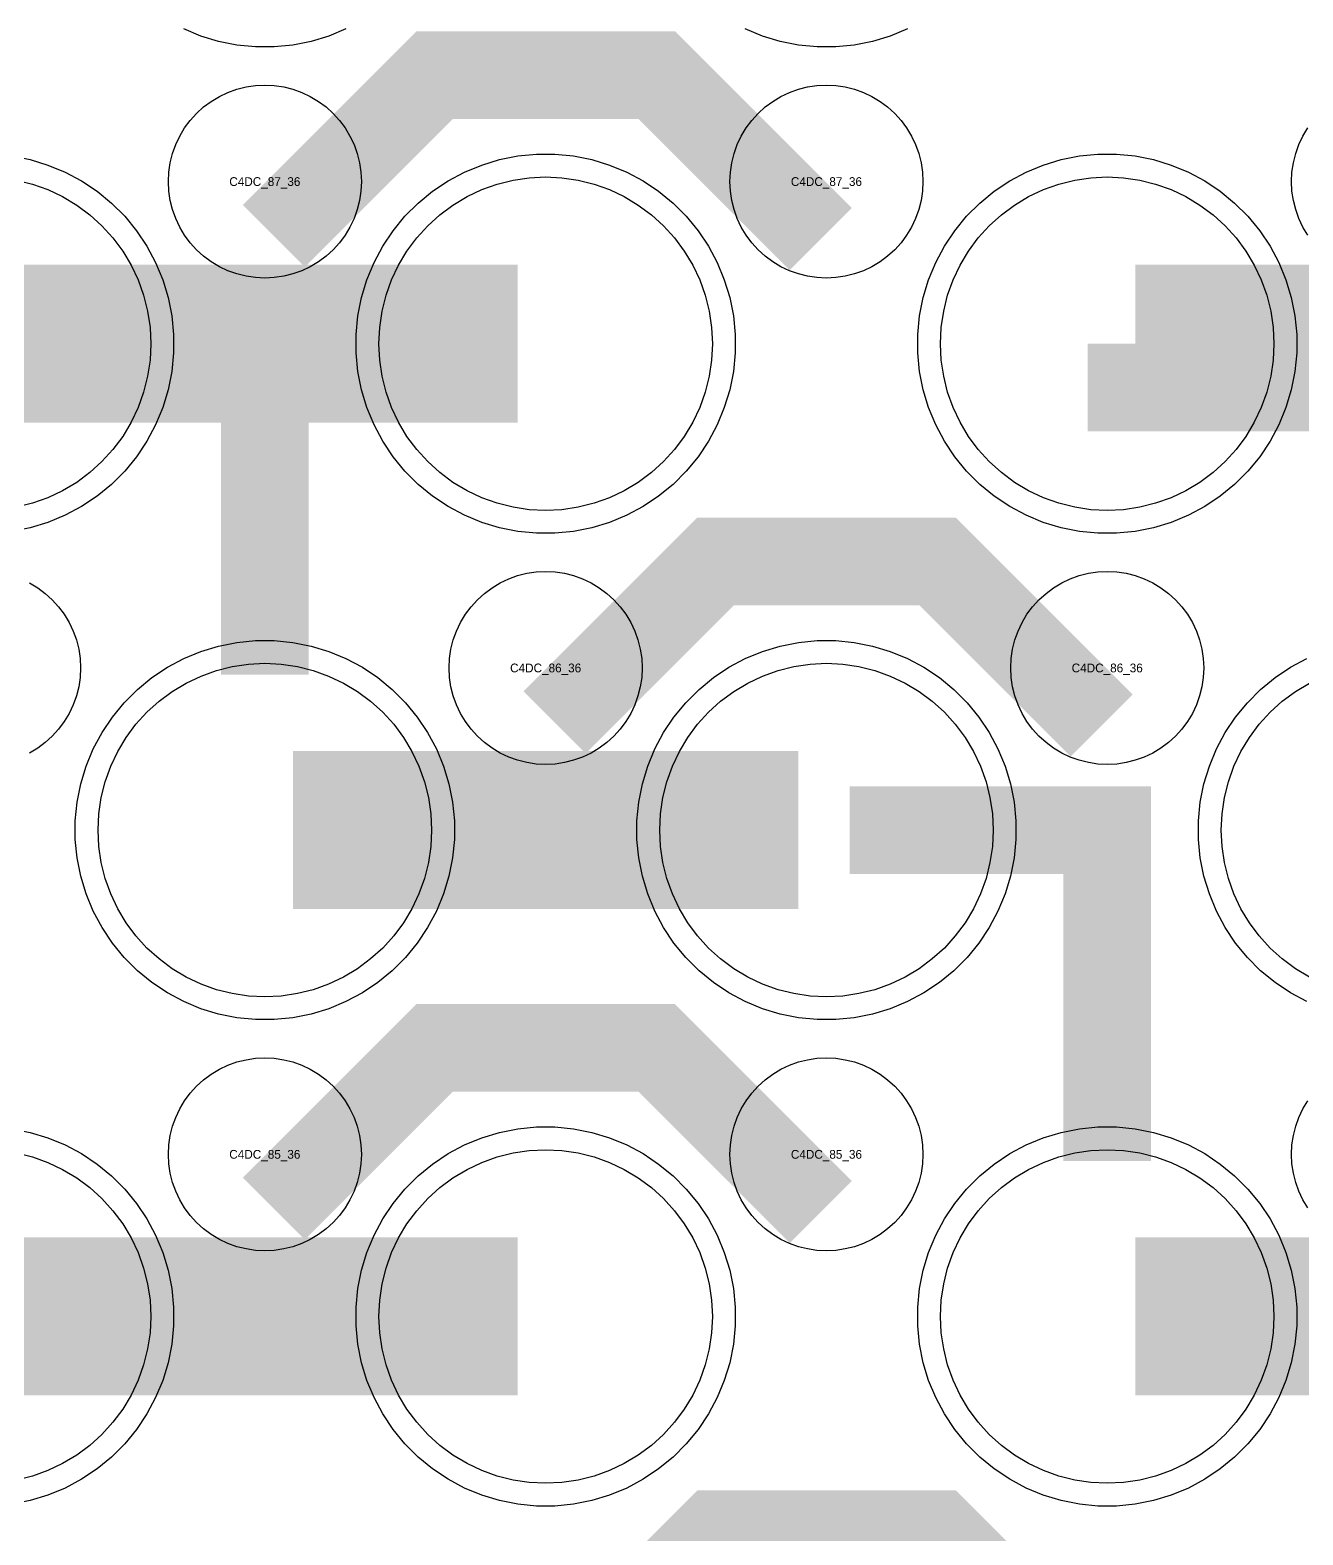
# Model space of a CAD drawing. Extents: x -11880 to 11880, y -14992 to 14992.
# Drawn here: x -546.9 to -184.2, y -3123.9 to -2695.1 of the extents above; entities that cross this region are included whole.
import ezdxf
from ezdxf.enums import TextEntityAlignment as Align

# ---------------------------------------------------------------- set-up
doc = ezdxf.new("R2010")
doc.units = 0
doc.header["$MEASUREMENT"] = 0
for name, color, linetype in [('GDS_775_DT_237', 138, 'CONTINUOUS'), ('RDL1_FS', 34, 'CONTINUOUS'), ('RDL_BS', 160, 'CONTINUOUS')]:
    doc.layers.add(name, color=color, linetype=linetype)

msp = doc.modelspace()

# ---------------------------------------------------------------- linework, layer by layer
at = {"layer": 'RDL1_FS', "color": 11, "true_color": 0xf27172}
msp.add_lwpolyline([(-550.732, -2737.894), (-546.209, -2739.026), (-541.819, -2740.598), (-537.605, -2742.59), (-533.605, -2744.988), (-529.86, -2747.766), (-526.406, -2750.896), (-523.276, -2754.35), (-520.498, -2758.095), (-518.1, -2762.095), (-516.108, -2766.309), (-514.536, -2770.699), (-513.404, -2775.222), (-512.72, -2779.833), (-512.491, -2784.49), (-512.72, -2789.147), (-513.404, -2793.758), (-514.536, -2798.281), (-516.108, -2802.671), (-518.1, -2806.885), (-520.498, -2810.885), (-523.276, -2814.63), (-526.406, -2818.084), (-529.86, -2821.214), (-533.605, -2823.992), (-537.605, -2826.39), (-541.819, -2828.382), (-546.209, -2829.954), (-550.732, -2831.086)], dxfattribs=at)
for points in [[(-400, -2831.999), (-404.657, -2831.77), (-409.268, -2831.086), (-413.791, -2829.954), (-418.181, -2828.382), (-422.395, -2826.39), (-426.395, -2823.992), (-430.14, -2821.214), (-433.594, -2818.084), (-436.724, -2814.63), (-439.502, -2810.885), (-441.9, -2806.885), (-443.892, -2802.671), (-445.464, -2798.281), (-446.596, -2793.758), (-447.28, -2789.147), (-447.509, -2784.49), (-447.28, -2779.833), (-446.596, -2775.222), (-445.464, -2770.699), (-443.892, -2766.309), (-441.9, -2762.095), (-439.502, -2758.095), (-436.724, -2754.35), (-433.594, -2750.896), (-430.14, -2747.766), (-426.395, -2744.988), (-422.395, -2742.59), (-418.181, -2740.598), (-413.791, -2739.026), (-409.268, -2737.894), (-404.657, -2737.21), (-400, -2736.981), (-395.343, -2737.21), (-390.732, -2737.894), (-386.209, -2739.026), (-381.819, -2740.598), (-377.605, -2742.59), (-373.605, -2744.988), (-369.86, -2747.766), (-366.406, -2750.896), (-363.276, -2754.35), (-360.498, -2758.095), (-358.1, -2762.095), (-356.108, -2766.309), (-354.536, -2770.699), (-353.404, -2775.222), (-352.72, -2779.833), (-352.491, -2784.49), (-352.72, -2789.147), (-353.404, -2793.758), (-354.536, -2798.281), (-356.108, -2802.671), (-358.1, -2806.885), (-360.498, -2810.885), (-363.276, -2814.63), (-366.406, -2818.084), (-369.86, -2821.214), (-373.605, -2823.992), (-377.605, -2826.39), (-381.819, -2828.382), (-386.209, -2829.954), (-390.732, -2831.086), (-395.343, -2831.77)], [(-480, -2970.564), (-484.657, -2970.335), (-489.268, -2969.651), (-493.791, -2968.519), (-498.181, -2966.947), (-502.395, -2964.955), (-506.395, -2962.557), (-510.14, -2959.779), (-513.594, -2956.649), (-516.724, -2953.195), (-519.502, -2949.45), (-521.9, -2945.45), (-523.892, -2941.236), (-525.464, -2936.846), (-526.596, -2932.323), (-527.28, -2927.712), (-527.509, -2923.055), (-527.28, -2918.398), (-526.596, -2913.787), (-525.464, -2909.264), (-523.892, -2904.874), (-521.9, -2900.66), (-519.502, -2896.66), (-516.724, -2892.915), (-513.594, -2889.461), (-510.14, -2886.331), (-506.395, -2883.553), (-502.395, -2881.155), (-498.181, -2879.163), (-493.791, -2877.591), (-489.268, -2876.459), (-484.657, -2875.775), (-480, -2875.546), (-475.343, -2875.775), (-470.732, -2876.459), (-466.209, -2877.591), (-461.819, -2879.163), (-457.605, -2881.155), (-453.605, -2883.553), (-449.86, -2886.331), (-446.406, -2889.461), (-443.276, -2892.915), (-440.498, -2896.66), (-438.1, -2900.66), (-436.108, -2904.874), (-434.536, -2909.264), (-433.404, -2913.787), (-432.72, -2918.398), (-432.491, -2923.055), (-432.72, -2927.712), (-433.404, -2932.323), (-434.536, -2936.846), (-436.108, -2941.236), (-438.1, -2945.45), (-440.498, -2949.45), (-443.276, -2953.195), (-446.406, -2956.649), (-449.86, -2959.779), (-453.605, -2962.557), (-457.605, -2964.955), (-461.819, -2966.947), (-466.209, -2968.519), (-470.732, -2969.651), (-475.343, -2970.335)], [(-320, -2970.564), (-324.657, -2970.335), (-329.268, -2969.651), (-333.791, -2968.519), (-338.181, -2966.947), (-342.395, -2964.955), (-346.395, -2962.557), (-350.14, -2959.779), (-353.594, -2956.649), (-356.724, -2953.195), (-359.502, -2949.45), (-361.9, -2945.45), (-363.892, -2941.236), (-365.464, -2936.846), (-366.596, -2932.323), (-367.28, -2927.712), (-367.509, -2923.055), (-367.28, -2918.398), (-366.596, -2913.787), (-365.464, -2909.264), (-363.892, -2904.874), (-361.9, -2900.66), (-359.502, -2896.66), (-356.724, -2892.915), (-353.594, -2889.461), (-350.14, -2886.331), (-346.395, -2883.553), (-342.395, -2881.155), (-338.181, -2879.163), (-333.791, -2877.591), (-329.268, -2876.459), (-324.657, -2875.775), (-320, -2875.546), (-315.343, -2875.775), (-310.732, -2876.459), (-306.209, -2877.591), (-301.819, -2879.163), (-297.605, -2881.155), (-293.605, -2883.553), (-289.86, -2886.331), (-286.406, -2889.461), (-283.276, -2892.915), (-280.498, -2896.66), (-278.1, -2900.66), (-276.108, -2904.874), (-274.536, -2909.264), (-273.404, -2913.787), (-272.72, -2918.398), (-272.491, -2923.055), (-272.72, -2927.712), (-273.404, -2932.323), (-274.536, -2936.846), (-276.108, -2941.236), (-278.1, -2945.45), (-280.498, -2949.45), (-283.276, -2953.195), (-286.406, -2956.649), (-289.86, -2959.779), (-293.605, -2962.557), (-297.605, -2964.955), (-301.819, -2966.947), (-306.209, -2968.519), (-310.732, -2969.651), (-315.343, -2970.335)], [(-240, -3109.129), (-244.657, -3108.9), (-249.268, -3108.216), (-253.791, -3107.084), (-258.181, -3105.512), (-262.395, -3103.52), (-266.395, -3101.122), (-270.14, -3098.344), (-273.594, -3095.214), (-276.724, -3091.76), (-279.502, -3088.015), (-281.9, -3084.015), (-283.892, -3079.801), (-285.464, -3075.411), (-286.596, -3070.888), (-287.28, -3066.277), (-287.509, -3061.62), (-287.28, -3056.963), (-286.596, -3052.352), (-285.464, -3047.829), (-283.892, -3043.439), (-281.9, -3039.225), (-279.502, -3035.225), (-276.724, -3031.48), (-273.594, -3028.026), (-270.14, -3024.896), (-266.395, -3022.118), (-262.395, -3019.72), (-258.181, -3017.728), (-253.791, -3016.156), (-249.268, -3015.024), (-244.657, -3014.34), (-240, -3014.111), (-235.343, -3014.34), (-230.732, -3015.024), (-226.209, -3016.156), (-221.819, -3017.728), (-217.605, -3019.72), (-213.605, -3022.118), (-209.86, -3024.896), (-206.406, -3028.026), (-203.276, -3031.48), (-200.498, -3035.225), (-198.1, -3039.225), (-196.108, -3043.439), (-194.536, -3047.829), (-193.404, -3052.352), (-192.72, -3056.963), (-192.491, -3061.62), (-192.72, -3066.277), (-193.404, -3070.888), (-194.536, -3075.411), (-196.108, -3079.801), (-198.1, -3084.015), (-200.498, -3088.015), (-203.276, -3091.76), (-206.406, -3095.214), (-209.86, -3098.344), (-213.605, -3101.122), (-217.605, -3103.52), (-221.819, -3105.512), (-226.209, -3107.084), (-230.732, -3108.216), (-235.343, -3108.9)]]:
    msp.add_lwpolyline(points, close=True, dxfattribs=at)
at = {"layer": 'RDL1_FS'}
for points in [[(-240, -2831.999), (-244.657, -2831.77), (-249.268, -2831.086), (-253.791, -2829.954), (-258.181, -2828.382), (-262.395, -2826.39), (-266.395, -2823.992), (-270.14, -2821.214), (-273.594, -2818.084), (-276.724, -2814.63), (-279.502, -2810.885), (-281.9, -2806.885), (-283.892, -2802.671), (-285.464, -2798.281), (-286.596, -2793.758), (-287.28, -2789.147), (-287.509, -2784.49), (-287.28, -2779.833), (-286.596, -2775.222), (-285.464, -2770.699), (-283.892, -2766.309), (-281.9, -2762.095), (-279.502, -2758.095), (-276.724, -2754.35), (-273.594, -2750.896), (-270.14, -2747.766), (-266.395, -2744.988), (-262.395, -2742.59), (-258.181, -2740.598), (-253.791, -2739.026), (-249.268, -2737.894), (-244.657, -2737.21), (-240, -2736.981), (-235.343, -2737.21), (-230.732, -2737.894), (-226.209, -2739.026), (-221.819, -2740.598), (-217.605, -2742.59), (-213.605, -2744.988), (-209.86, -2747.766), (-206.406, -2750.896), (-203.276, -2754.35), (-200.498, -2758.095), (-198.1, -2762.095), (-196.108, -2766.309), (-194.536, -2770.699), (-193.404, -2775.222), (-192.72, -2779.833), (-192.491, -2784.49), (-192.72, -2789.147), (-193.404, -2793.758), (-194.536, -2798.281), (-196.108, -2802.671), (-198.1, -2806.885), (-200.498, -2810.885), (-203.276, -2814.63), (-206.406, -2818.084), (-209.86, -2821.214), (-213.605, -2823.992), (-217.605, -2826.39), (-221.819, -2828.382), (-226.209, -2829.954), (-230.732, -2831.086), (-235.343, -2831.77)], [(-400, -3109.129), (-404.657, -3108.9), (-409.268, -3108.216), (-413.791, -3107.084), (-418.181, -3105.512), (-422.395, -3103.52), (-426.395, -3101.122), (-430.14, -3098.344), (-433.594, -3095.214), (-436.724, -3091.76), (-439.502, -3088.015), (-441.9, -3084.015), (-443.892, -3079.801), (-445.464, -3075.411), (-446.596, -3070.888), (-447.28, -3066.277), (-447.509, -3061.62), (-447.28, -3056.963), (-446.596, -3052.352), (-445.464, -3047.829), (-443.892, -3043.439), (-441.9, -3039.225), (-439.502, -3035.225), (-436.724, -3031.48), (-433.594, -3028.026), (-430.14, -3024.896), (-426.395, -3022.118), (-422.395, -3019.72), (-418.181, -3017.728), (-413.791, -3016.156), (-409.268, -3015.024), (-404.657, -3014.34), (-400, -3014.111), (-395.343, -3014.34), (-390.732, -3015.024), (-386.209, -3016.156), (-381.819, -3017.728), (-377.605, -3019.72), (-373.605, -3022.118), (-369.86, -3024.896), (-366.406, -3028.026), (-363.276, -3031.48), (-360.498, -3035.225), (-358.1, -3039.225), (-356.108, -3043.439), (-354.536, -3047.829), (-353.404, -3052.352), (-352.72, -3056.963), (-352.491, -3061.62), (-352.72, -3066.277), (-353.404, -3070.888), (-354.536, -3075.411), (-356.108, -3079.801), (-358.1, -3084.015), (-360.498, -3088.015), (-363.276, -3091.76), (-366.406, -3095.214), (-369.86, -3098.344), (-373.605, -3101.122), (-377.605, -3103.52), (-381.819, -3105.512), (-386.209, -3107.084), (-390.732, -3108.216), (-395.343, -3108.9)]]:
    msp.add_lwpolyline(points, close=True, dxfattribs=at)
at = {"layer": 'RDL1_FS', "color": 11, "true_color": 0xf27172}
for points in [[(-551.998, -2784.49, 45, 45, 0), (-479.998, -2784.49, 45, 45, 0)], [(-479.998, -2784.49, 45, 45, 0), (-407.998, -2784.49, 45, 45, 0)], [(-471.998, -2923.055, 45, 45, 0), (-399.998, -2923.055, 45, 45, 0)], [(-399.998, -2923.055, 45, 45, 0), (-327.998, -2923.055, 45, 45, 0)], [(-231.998, -3061.62, 45, 45, 0), (-159.998, -3061.62, 45, 45, 0)]]:
    msp.add_lwpolyline(points, format="xyseb", dxfattribs=at)
at = {"layer": 'RDL1_FS'}
for points in [[(-231.998, -2784.49, 45, 45, 0), (-159.998, -2784.49, 45, 45, 0)], [(-551.998, -3061.62, 45, 45, 0), (-479.998, -3061.62, 45, 45, 0)], [(-479.998, -3061.62, 45, 45, 0), (-407.998, -3061.62, 45, 45, 0)]]:
    msp.add_lwpolyline(points, format="xyseb", dxfattribs=at)
for points in [[(-182.395, -2964.955), (-186.395, -2962.557), (-190.14, -2959.779), (-193.594, -2956.649), (-196.724, -2953.195), (-199.502, -2949.45), (-201.9, -2945.45), (-203.892, -2941.236), (-205.464, -2936.846), (-206.596, -2932.323), (-207.28, -2927.712), (-207.509, -2923.055), (-207.28, -2918.398), (-206.596, -2913.787), (-205.464, -2909.264), (-203.892, -2904.874), (-201.9, -2900.66), (-199.502, -2896.66), (-196.724, -2892.915), (-193.594, -2889.461), (-190.14, -2886.331), (-186.395, -2883.553), (-182.395, -2881.155)], [(-550.732, -3015.024), (-546.209, -3016.156), (-541.819, -3017.728), (-537.605, -3019.72), (-533.605, -3022.118), (-529.86, -3024.896), (-526.406, -3028.026), (-523.276, -3031.48), (-520.498, -3035.225), (-518.1, -3039.225), (-516.108, -3043.439), (-514.536, -3047.829), (-513.404, -3052.352), (-512.72, -3056.963), (-512.491, -3061.62), (-512.72, -3066.277), (-513.404, -3070.888), (-514.536, -3075.411), (-516.108, -3079.801), (-518.1, -3084.015), (-520.498, -3088.015), (-523.276, -3091.76), (-526.406, -3095.214), (-529.86, -3098.344), (-533.605, -3101.122), (-537.605, -3103.52), (-541.819, -3105.512), (-546.209, -3107.084), (-550.732, -3108.216)]]:
    msp.add_lwpolyline(points, dxfattribs=at)
at = {"layer": 'RDL_BS'}
for points in [[(-456.885, -2694.8), (-461.795, -2696.831), (-466.835, -2698.362), (-472.062, -2699.408), (-477.356, -2699.925), (-482.644, -2699.925), (-487.938, -2699.408), (-493.165, -2698.362), (-498.205, -2696.831), (-503.115, -2694.8)], [(-296.885, -2694.8), (-301.795, -2696.831), (-306.835, -2698.362), (-312.062, -2699.408), (-317.356, -2699.925), (-322.644, -2699.925), (-327.938, -2699.408), (-333.165, -2698.362), (-338.205, -2696.831), (-343.115, -2694.8)], [(-182.857, -2753.582), (-184.25, -2751.258), (-185.402, -2748.821), (-186.309, -2746.286), (-186.966, -2743.667), (-187.362, -2740.995), (-187.494, -2738.302), (-187.362, -2735.609), (-186.966, -2732.937), (-186.309, -2730.318), (-185.402, -2727.783), (-184.25, -2725.346), (-182.857, -2723.022)], [(-547.044, -2852.617), (-544.72, -2854.01), (-542.557, -2855.613), (-540.558, -2857.425), (-538.746, -2859.424), (-537.143, -2861.587), (-535.75, -2863.911), (-534.598, -2866.348), (-533.691, -2868.883), (-533.034, -2871.502), (-532.638, -2874.174), (-532.506, -2876.867), (-532.638, -2879.56), (-533.034, -2882.232), (-533.691, -2884.851), (-534.598, -2887.386), (-535.75, -2889.823), (-537.143, -2892.147), (-538.746, -2894.31), (-540.558, -2896.309), (-542.557, -2898.121), (-544.72, -2899.724), (-547.044, -2901.117)], [(-183.115, -2971.93), (-187.777, -2969.438), (-192.191, -2966.491), (-196.292, -2963.129), (-200.074, -2959.347), (-203.436, -2955.246), (-206.383, -2950.832), (-208.875, -2946.17), (-210.906, -2941.26), (-212.437, -2936.22), (-213.483, -2930.993), (-214, -2925.699), (-214, -2920.411), (-213.483, -2915.117), (-212.437, -2909.89), (-210.906, -2904.85), (-208.875, -2899.94), (-206.383, -2895.278), (-203.436, -2890.864), (-200.074, -2886.763), (-196.292, -2882.981), (-192.191, -2879.619), (-187.777, -2876.672), (-183.115, -2874.18)], [(-182.857, -3030.712), (-184.25, -3028.388), (-185.402, -3025.951), (-186.309, -3023.416), (-186.966, -3020.797), (-187.362, -3018.125), (-187.494, -3015.432), (-187.362, -3012.739), (-186.966, -3010.067), (-186.309, -3007.448), (-185.402, -3004.913), (-184.25, -3002.476), (-182.857, -3000.152)], [(-552.062, -3008.137), (-546.835, -3009.183), (-541.795, -3010.714), (-536.885, -3012.745), (-532.223, -3015.237), (-527.809, -3018.184), (-523.708, -3021.546), (-519.926, -3025.328), (-516.564, -3029.429), (-513.617, -3033.843), (-511.125, -3038.505), (-509.094, -3043.415), (-507.563, -3048.455), (-506.517, -3053.682), (-506, -3058.976), (-506, -3064.264), (-506.517, -3069.558), (-507.563, -3074.785), (-509.094, -3079.825), (-511.125, -3084.735), (-513.617, -3089.397), (-516.564, -3093.811), (-519.926, -3097.912), (-523.708, -3101.694), (-527.809, -3105.056), (-532.223, -3108.003), (-536.885, -3110.495), (-541.795, -3112.526), (-546.835, -3114.057), (-552.062, -3115.103)]]:
    msp.add_lwpolyline(points, dxfattribs=at)
for points in [[(-477.438, -2753.804, 25, 25, 0), (-431.623, -2707.989, 25, 25, 0), (-398.07, -2707.989, 25, 25, 0)], [(-321.599, -2754.703, 25, 25, 0), (-368.313, -2707.989, 25, 25, 0), (-398.071, -2707.989, 25, 25, 0)], [(-245.603, -2796.99, 25, 25, 0), (-67.5, -2796.99, 25, 25, 0)], [(-397.438, -2892.369, 25, 25, 0), (-351.623, -2846.554, 25, 25, 0), (-318.07, -2846.554, 25, 25, 0)], [(-241.599, -2893.268, 25, 25, 0), (-288.313, -2846.554, 25, 25, 0), (-318.071, -2846.554, 25, 25, 0)], [(-477.438, -3030.934, 25, 25, 0), (-431.623, -2985.119, 25, 25, 0), (-398.07, -2985.119, 25, 25, 0)], [(-321.599, -3031.833, 25, 25, 0), (-368.313, -2985.119, 25, 25, 0), (-398.071, -2985.119, 25, 25, 0)], [(-397.438, -3169.499, 25, 25, 0), (-351.623, -3123.684, 25, 25, 0), (-318.07, -3123.684, 25, 25, 0)], [(-241.599, -3170.398, 25, 25, 0), (-288.313, -3123.684, 25, 25, 0), (-318.071, -3123.684, 25, 25, 0)]]:
    msp.add_lwpolyline(points, format="xyseb", dxfattribs=at)
for points in [[(-480, -2765.796), (-482.693, -2765.664), (-485.365, -2765.268), (-487.984, -2764.611), (-490.519, -2763.704), (-492.956, -2762.552), (-495.28, -2761.159), (-497.443, -2759.556), (-499.442, -2757.744), (-501.254, -2755.745), (-502.857, -2753.582), (-504.25, -2751.258), (-505.402, -2748.821), (-506.309, -2746.286), (-506.966, -2743.667), (-507.362, -2740.995), (-507.494, -2738.302), (-507.362, -2735.609), (-506.966, -2732.937), (-506.309, -2730.318), (-505.402, -2727.783), (-504.25, -2725.346), (-502.857, -2723.022), (-501.254, -2720.859), (-499.442, -2718.86), (-497.443, -2717.048), (-495.28, -2715.445), (-492.956, -2714.052), (-490.519, -2712.9), (-487.984, -2711.993), (-485.365, -2711.336), (-482.693, -2710.94), (-480, -2710.808), (-477.307, -2710.94), (-474.635, -2711.336), (-472.016, -2711.993), (-469.481, -2712.9), (-467.044, -2714.052), (-464.72, -2715.445), (-462.557, -2717.048), (-460.558, -2718.86), (-458.746, -2720.859), (-457.143, -2723.022), (-455.75, -2725.346), (-454.598, -2727.783), (-453.691, -2730.318), (-453.034, -2732.937), (-452.638, -2735.609), (-452.506, -2738.302), (-452.638, -2740.995), (-453.034, -2743.667), (-453.691, -2746.286), (-454.598, -2748.821), (-455.75, -2751.258), (-457.143, -2753.582), (-458.746, -2755.745), (-460.558, -2757.744), (-462.557, -2759.556), (-464.72, -2761.159), (-467.044, -2762.552), (-469.481, -2763.704), (-472.016, -2764.611), (-474.635, -2765.268), (-477.307, -2765.664)], [(-320, -2765.796), (-322.693, -2765.664), (-325.365, -2765.268), (-327.984, -2764.611), (-330.519, -2763.704), (-332.956, -2762.552), (-335.28, -2761.159), (-337.443, -2759.556), (-339.442, -2757.744), (-341.254, -2755.745), (-342.857, -2753.582), (-344.25, -2751.258), (-345.402, -2748.821), (-346.309, -2746.286), (-346.966, -2743.667), (-347.362, -2740.995), (-347.494, -2738.302), (-347.362, -2735.609), (-346.966, -2732.937), (-346.309, -2730.318), (-345.402, -2727.783), (-344.25, -2725.346), (-342.857, -2723.022), (-341.254, -2720.859), (-339.442, -2718.86), (-337.443, -2717.048), (-335.28, -2715.445), (-332.956, -2714.052), (-330.519, -2712.9), (-327.984, -2711.993), (-325.365, -2711.336), (-322.693, -2710.94), (-320, -2710.808), (-317.307, -2710.94), (-314.635, -2711.336), (-312.016, -2711.993), (-309.481, -2712.9), (-307.044, -2714.052), (-304.72, -2715.445), (-302.557, -2717.048), (-300.558, -2718.86), (-298.746, -2720.859), (-297.143, -2723.022), (-295.75, -2725.346), (-294.598, -2727.783), (-293.691, -2730.318), (-293.034, -2732.937), (-292.638, -2735.609), (-292.506, -2738.302), (-292.638, -2740.995), (-293.034, -2743.667), (-293.691, -2746.286), (-294.598, -2748.821), (-295.75, -2751.258), (-297.143, -2753.582), (-298.746, -2755.745), (-300.558, -2757.744), (-302.557, -2759.556), (-304.72, -2761.159), (-307.044, -2762.552), (-309.481, -2763.704), (-312.016, -2764.611), (-314.635, -2765.268), (-317.307, -2765.664)], [(-242.644, -2838.49), (-247.938, -2837.973), (-253.165, -2836.927), (-258.205, -2835.396), (-263.115, -2833.365), (-267.777, -2830.873), (-272.191, -2827.926), (-276.292, -2824.564), (-280.074, -2820.782), (-283.436, -2816.681), (-286.383, -2812.267), (-288.875, -2807.605), (-290.906, -2802.695), (-292.437, -2797.655), (-293.483, -2792.428), (-294, -2787.134), (-294, -2781.846), (-293.483, -2776.552), (-292.437, -2771.325), (-290.906, -2766.285), (-288.875, -2761.375), (-286.383, -2756.713), (-283.436, -2752.299), (-280.074, -2748.198), (-276.292, -2744.416), (-272.191, -2741.054), (-267.777, -2738.107), (-263.115, -2735.615), (-258.205, -2733.584), (-253.165, -2732.053), (-247.938, -2731.007), (-242.644, -2730.49), (-237.356, -2730.49), (-232.062, -2731.007), (-226.835, -2732.053), (-221.795, -2733.584), (-216.885, -2735.615), (-212.223, -2738.107), (-207.809, -2741.054), (-203.708, -2744.416), (-199.926, -2748.198), (-196.564, -2752.299), (-193.617, -2756.713), (-191.125, -2761.375), (-189.094, -2766.285), (-187.563, -2771.325), (-186.517, -2776.552), (-186, -2781.846), (-186, -2787.134), (-186.517, -2792.428), (-187.563, -2797.655), (-189.094, -2802.695), (-191.125, -2807.605), (-193.617, -2812.267), (-196.564, -2816.681), (-199.926, -2820.782), (-203.708, -2824.564), (-207.809, -2827.926), (-212.223, -2830.873), (-216.885, -2833.365), (-221.795, -2835.396), (-226.835, -2836.927), (-232.062, -2837.973), (-237.356, -2838.49)], [(-400, -2904.361), (-402.693, -2904.229), (-405.365, -2903.833), (-407.984, -2903.176), (-410.519, -2902.269), (-412.956, -2901.117), (-415.28, -2899.724), (-417.443, -2898.121), (-419.442, -2896.309), (-421.254, -2894.31), (-422.857, -2892.147), (-424.25, -2889.823), (-425.402, -2887.386), (-426.309, -2884.851), (-426.966, -2882.232), (-427.362, -2879.56), (-427.494, -2876.867), (-427.362, -2874.174), (-426.966, -2871.502), (-426.309, -2868.883), (-425.402, -2866.348), (-424.25, -2863.911), (-422.857, -2861.587), (-421.254, -2859.424), (-419.442, -2857.425), (-417.443, -2855.613), (-415.28, -2854.01), (-412.956, -2852.617), (-410.519, -2851.465), (-407.984, -2850.558), (-405.365, -2849.901), (-402.693, -2849.505), (-400, -2849.373), (-397.307, -2849.505), (-394.635, -2849.901), (-392.016, -2850.558), (-389.481, -2851.465), (-387.044, -2852.617), (-384.72, -2854.01), (-382.557, -2855.613), (-380.558, -2857.425), (-378.746, -2859.424), (-377.143, -2861.587), (-375.75, -2863.911), (-374.598, -2866.348), (-373.691, -2868.883), (-373.034, -2871.502), (-372.638, -2874.174), (-372.506, -2876.867), (-372.638, -2879.56), (-373.034, -2882.232), (-373.691, -2884.851), (-374.598, -2887.386), (-375.75, -2889.823), (-377.143, -2892.147), (-378.746, -2894.31), (-380.558, -2896.309), (-382.557, -2898.121), (-384.72, -2899.724), (-387.044, -2901.117), (-389.481, -2902.269), (-392.016, -2903.176), (-394.635, -2903.833), (-397.307, -2904.229)], [(-240, -2904.361), (-242.693, -2904.229), (-245.365, -2903.833), (-247.984, -2903.176), (-250.519, -2902.269), (-252.956, -2901.117), (-255.28, -2899.724), (-257.443, -2898.121), (-259.442, -2896.309), (-261.254, -2894.31), (-262.857, -2892.147), (-264.25, -2889.823), (-265.402, -2887.386), (-266.309, -2884.851), (-266.966, -2882.232), (-267.362, -2879.56), (-267.494, -2876.867), (-267.362, -2874.174), (-266.966, -2871.502), (-266.309, -2868.883), (-265.402, -2866.348), (-264.25, -2863.911), (-262.857, -2861.587), (-261.254, -2859.424), (-259.442, -2857.425), (-257.443, -2855.613), (-255.28, -2854.01), (-252.956, -2852.617), (-250.519, -2851.465), (-247.984, -2850.558), (-245.365, -2849.901), (-242.693, -2849.505), (-240, -2849.373), (-237.307, -2849.505), (-234.635, -2849.901), (-232.016, -2850.558), (-229.481, -2851.465), (-227.044, -2852.617), (-224.72, -2854.01), (-222.557, -2855.613), (-220.558, -2857.425), (-218.746, -2859.424), (-217.143, -2861.587), (-215.75, -2863.911), (-214.598, -2866.348), (-213.691, -2868.883), (-213.034, -2871.502), (-212.638, -2874.174), (-212.506, -2876.867), (-212.638, -2879.56), (-213.034, -2882.232), (-213.691, -2884.851), (-214.598, -2887.386), (-215.75, -2889.823), (-217.143, -2892.147), (-218.746, -2894.31), (-220.558, -2896.309), (-222.557, -2898.121), (-224.72, -2899.724), (-227.044, -2901.117), (-229.481, -2902.269), (-232.016, -2903.176), (-234.635, -2903.833), (-237.307, -2904.229)], [(-480, -3042.926), (-482.693, -3042.794), (-485.365, -3042.398), (-487.984, -3041.741), (-490.519, -3040.834), (-492.956, -3039.682), (-495.28, -3038.289), (-497.443, -3036.686), (-499.442, -3034.874), (-501.254, -3032.875), (-502.857, -3030.712), (-504.25, -3028.388), (-505.402, -3025.951), (-506.309, -3023.416), (-506.966, -3020.797), (-507.362, -3018.125), (-507.494, -3015.432), (-507.362, -3012.739), (-506.966, -3010.067), (-506.309, -3007.448), (-505.402, -3004.913), (-504.25, -3002.476), (-502.857, -3000.152), (-501.254, -2997.989), (-499.442, -2995.99), (-497.443, -2994.178), (-495.28, -2992.575), (-492.956, -2991.182), (-490.519, -2990.03), (-487.984, -2989.123), (-485.365, -2988.466), (-482.693, -2988.07), (-480, -2987.938), (-477.307, -2988.07), (-474.635, -2988.466), (-472.016, -2989.123), (-469.481, -2990.03), (-467.044, -2991.182), (-464.72, -2992.575), (-462.557, -2994.178), (-460.558, -2995.99), (-458.746, -2997.989), (-457.143, -3000.152), (-455.75, -3002.476), (-454.598, -3004.913), (-453.691, -3007.448), (-453.034, -3010.067), (-452.638, -3012.739), (-452.506, -3015.432), (-452.638, -3018.125), (-453.034, -3020.797), (-453.691, -3023.416), (-454.598, -3025.951), (-455.75, -3028.388), (-457.143, -3030.712), (-458.746, -3032.875), (-460.558, -3034.874), (-462.557, -3036.686), (-464.72, -3038.289), (-467.044, -3039.682), (-469.481, -3040.834), (-472.016, -3041.741), (-474.635, -3042.398), (-477.307, -3042.794)], [(-320, -3042.926), (-322.693, -3042.794), (-325.365, -3042.398), (-327.984, -3041.741), (-330.519, -3040.834), (-332.956, -3039.682), (-335.28, -3038.289), (-337.443, -3036.686), (-339.442, -3034.874), (-341.254, -3032.875), (-342.857, -3030.712), (-344.25, -3028.388), (-345.402, -3025.951), (-346.309, -3023.416), (-346.966, -3020.797), (-347.362, -3018.125), (-347.494, -3015.432), (-347.362, -3012.739), (-346.966, -3010.067), (-346.309, -3007.448), (-345.402, -3004.913), (-344.25, -3002.476), (-342.857, -3000.152), (-341.254, -2997.989), (-339.442, -2995.99), (-337.443, -2994.178), (-335.28, -2992.575), (-332.956, -2991.182), (-330.519, -2990.03), (-327.984, -2989.123), (-325.365, -2988.466), (-322.693, -2988.07), (-320, -2987.938), (-317.307, -2988.07), (-314.635, -2988.466), (-312.016, -2989.123), (-309.481, -2990.03), (-307.044, -2991.182), (-304.72, -2992.575), (-302.557, -2994.178), (-300.558, -2995.99), (-298.746, -2997.989), (-297.143, -3000.152), (-295.75, -3002.476), (-294.598, -3004.913), (-293.691, -3007.448), (-293.034, -3010.067), (-292.638, -3012.739), (-292.506, -3015.432), (-292.638, -3018.125), (-293.034, -3020.797), (-293.691, -3023.416), (-294.598, -3025.951), (-295.75, -3028.388), (-297.143, -3030.712), (-298.746, -3032.875), (-300.558, -3034.874), (-302.557, -3036.686), (-304.72, -3038.289), (-307.044, -3039.682), (-309.481, -3040.834), (-312.016, -3041.741), (-314.635, -3042.398), (-317.307, -3042.794)], [(-402.644, -3115.62), (-407.938, -3115.103), (-413.165, -3114.057), (-418.205, -3112.526), (-423.115, -3110.495), (-427.777, -3108.003), (-432.191, -3105.056), (-436.292, -3101.694), (-440.074, -3097.912), (-443.436, -3093.811), (-446.383, -3089.397), (-448.875, -3084.735), (-450.906, -3079.825), (-452.437, -3074.785), (-453.483, -3069.558), (-454, -3064.264), (-454, -3058.976), (-453.483, -3053.682), (-452.437, -3048.455), (-450.906, -3043.415), (-448.875, -3038.505), (-446.383, -3033.843), (-443.436, -3029.429), (-440.074, -3025.328), (-436.292, -3021.546), (-432.191, -3018.184), (-427.777, -3015.237), (-423.115, -3012.745), (-418.205, -3010.714), (-413.165, -3009.183), (-407.938, -3008.137), (-402.644, -3007.62), (-397.356, -3007.62), (-392.062, -3008.137), (-386.835, -3009.183), (-381.795, -3010.714), (-376.885, -3012.745), (-372.223, -3015.237), (-367.809, -3018.184), (-363.708, -3021.546), (-359.926, -3025.328), (-356.564, -3029.429), (-353.617, -3033.843), (-351.125, -3038.505), (-349.094, -3043.415), (-347.563, -3048.455), (-346.517, -3053.682), (-346, -3058.976), (-346, -3064.264), (-346.517, -3069.558), (-347.563, -3074.785), (-349.094, -3079.825), (-351.125, -3084.735), (-353.617, -3089.397), (-356.564, -3093.811), (-359.926, -3097.912), (-363.708, -3101.694), (-367.809, -3105.056), (-372.223, -3108.003), (-376.885, -3110.495), (-381.795, -3112.526), (-386.835, -3114.057), (-392.062, -3115.103), (-397.356, -3115.62)]]:
    msp.add_lwpolyline(points, close=True, dxfattribs=at)
at = {"layer": 'RDL_BS', "color": 11, "true_color": 0xf27172}
for points in [[(-402.644, -2838.49), (-407.938, -2837.973), (-413.165, -2836.927), (-418.205, -2835.396), (-423.115, -2833.365), (-427.777, -2830.873), (-432.191, -2827.926), (-436.292, -2824.564), (-440.074, -2820.782), (-443.436, -2816.681), (-446.383, -2812.267), (-448.875, -2807.605), (-450.906, -2802.695), (-452.437, -2797.655), (-453.483, -2792.428), (-454, -2787.134), (-454, -2781.846), (-453.483, -2776.552), (-452.437, -2771.325), (-450.906, -2766.285), (-448.875, -2761.375), (-446.383, -2756.713), (-443.436, -2752.299), (-440.074, -2748.198), (-436.292, -2744.416), (-432.191, -2741.054), (-427.777, -2738.107), (-423.115, -2735.615), (-418.205, -2733.584), (-413.165, -2732.053), (-407.938, -2731.007), (-402.644, -2730.49), (-397.356, -2730.49), (-392.062, -2731.007), (-386.835, -2732.053), (-381.795, -2733.584), (-376.885, -2735.615), (-372.223, -2738.107), (-367.809, -2741.054), (-363.708, -2744.416), (-359.926, -2748.198), (-356.564, -2752.299), (-353.617, -2756.713), (-351.125, -2761.375), (-349.094, -2766.285), (-347.563, -2771.325), (-346.517, -2776.552), (-346, -2781.846), (-346, -2787.134), (-346.517, -2792.428), (-347.563, -2797.655), (-349.094, -2802.695), (-351.125, -2807.605), (-353.617, -2812.267), (-356.564, -2816.681), (-359.926, -2820.782), (-363.708, -2824.564), (-367.809, -2827.926), (-372.223, -2830.873), (-376.885, -2833.365), (-381.795, -2835.396), (-386.835, -2836.927), (-392.062, -2837.973), (-397.356, -2838.49)], [(-482.644, -2977.055), (-487.938, -2976.538), (-493.165, -2975.492), (-498.205, -2973.961), (-503.115, -2971.93), (-507.777, -2969.438), (-512.191, -2966.491), (-516.292, -2963.129), (-520.074, -2959.347), (-523.436, -2955.246), (-526.383, -2950.832), (-528.875, -2946.17), (-530.906, -2941.26), (-532.437, -2936.22), (-533.483, -2930.993), (-534, -2925.699), (-534, -2920.411), (-533.483, -2915.117), (-532.437, -2909.89), (-530.906, -2904.85), (-528.875, -2899.94), (-526.383, -2895.278), (-523.436, -2890.864), (-520.074, -2886.763), (-516.292, -2882.981), (-512.191, -2879.619), (-507.777, -2876.672), (-503.115, -2874.18), (-498.205, -2872.149), (-493.165, -2870.618), (-487.938, -2869.572), (-482.644, -2869.055), (-477.356, -2869.055), (-472.062, -2869.572), (-466.835, -2870.618), (-461.795, -2872.149), (-456.885, -2874.18), (-452.223, -2876.672), (-447.809, -2879.619), (-443.708, -2882.981), (-439.926, -2886.763), (-436.564, -2890.864), (-433.617, -2895.278), (-431.125, -2899.94), (-429.094, -2904.85), (-427.563, -2909.89), (-426.517, -2915.117), (-426, -2920.411), (-426, -2925.699), (-426.517, -2930.993), (-427.563, -2936.22), (-429.094, -2941.26), (-431.125, -2946.17), (-433.617, -2950.832), (-436.564, -2955.246), (-439.926, -2959.347), (-443.708, -2963.129), (-447.809, -2966.491), (-452.223, -2969.438), (-456.885, -2971.93), (-461.795, -2973.961), (-466.835, -2975.492), (-472.062, -2976.538), (-477.356, -2977.055)], [(-322.644, -2977.055), (-327.938, -2976.538), (-333.165, -2975.492), (-338.205, -2973.961), (-343.115, -2971.93), (-347.777, -2969.438), (-352.191, -2966.491), (-356.292, -2963.129), (-360.074, -2959.347), (-363.436, -2955.246), (-366.383, -2950.832), (-368.875, -2946.17), (-370.906, -2941.26), (-372.437, -2936.22), (-373.483, -2930.993), (-374, -2925.699), (-374, -2920.411), (-373.483, -2915.117), (-372.437, -2909.89), (-370.906, -2904.85), (-368.875, -2899.94), (-366.383, -2895.278), (-363.436, -2890.864), (-360.074, -2886.763), (-356.292, -2882.981), (-352.191, -2879.619), (-347.777, -2876.672), (-343.115, -2874.18), (-338.205, -2872.149), (-333.165, -2870.618), (-327.938, -2869.572), (-322.644, -2869.055), (-317.356, -2869.055), (-312.062, -2869.572), (-306.835, -2870.618), (-301.795, -2872.149), (-296.885, -2874.18), (-292.223, -2876.672), (-287.809, -2879.619), (-283.708, -2882.981), (-279.926, -2886.763), (-276.564, -2890.864), (-273.617, -2895.278), (-271.125, -2899.94), (-269.094, -2904.85), (-267.563, -2909.89), (-266.517, -2915.117), (-266, -2920.411), (-266, -2925.699), (-266.517, -2930.993), (-267.563, -2936.22), (-269.094, -2941.26), (-271.125, -2946.17), (-273.617, -2950.832), (-276.564, -2955.246), (-279.926, -2959.347), (-283.708, -2963.129), (-287.809, -2966.491), (-292.223, -2969.438), (-296.885, -2971.93), (-301.795, -2973.961), (-306.835, -2975.492), (-312.062, -2976.538), (-317.356, -2977.055)], [(-242.644, -3115.62), (-247.938, -3115.103), (-253.165, -3114.057), (-258.205, -3112.526), (-263.115, -3110.495), (-267.777, -3108.003), (-272.191, -3105.056), (-276.292, -3101.694), (-280.074, -3097.912), (-283.436, -3093.811), (-286.383, -3089.397), (-288.875, -3084.735), (-290.906, -3079.825), (-292.437, -3074.785), (-293.483, -3069.558), (-294, -3064.264), (-294, -3058.976), (-293.483, -3053.682), (-292.437, -3048.455), (-290.906, -3043.415), (-288.875, -3038.505), (-286.383, -3033.843), (-283.436, -3029.429), (-280.074, -3025.328), (-276.292, -3021.546), (-272.191, -3018.184), (-267.777, -3015.237), (-263.115, -3012.745), (-258.205, -3010.714), (-253.165, -3009.183), (-247.938, -3008.137), (-242.644, -3007.62), (-237.356, -3007.62), (-232.062, -3008.137), (-226.835, -3009.183), (-221.795, -3010.714), (-216.885, -3012.745), (-212.223, -3015.237), (-207.809, -3018.184), (-203.708, -3021.546), (-199.926, -3025.328), (-196.564, -3029.429), (-193.617, -3033.843), (-191.125, -3038.505), (-189.094, -3043.415), (-187.563, -3048.455), (-186.517, -3053.682), (-186, -3058.976), (-186, -3064.264), (-186.517, -3069.558), (-187.563, -3074.785), (-189.094, -3079.825), (-191.125, -3084.735), (-193.617, -3089.397), (-196.564, -3093.811), (-199.926, -3097.912), (-203.708, -3101.694), (-207.809, -3105.056), (-212.223, -3108.003), (-216.885, -3110.495), (-221.795, -3112.526), (-226.835, -3114.057), (-232.062, -3115.103), (-237.356, -3115.62)]]:
    msp.add_lwpolyline(points, close=True, dxfattribs=at)
msp.add_lwpolyline([(-552.062, -2731.007), (-546.835, -2732.053), (-541.795, -2733.584), (-536.885, -2735.615), (-532.223, -2738.107), (-527.809, -2741.054), (-523.708, -2744.416), (-519.926, -2748.198), (-516.564, -2752.299), (-513.617, -2756.713), (-511.125, -2761.375), (-509.094, -2766.285), (-507.563, -2771.325), (-506.517, -2776.552), (-506, -2781.846), (-506, -2787.134), (-506.517, -2792.428), (-507.563, -2797.655), (-509.094, -2802.695), (-511.125, -2807.605), (-513.617, -2812.267), (-516.564, -2816.681), (-519.926, -2820.782), (-523.708, -2824.564), (-527.809, -2827.926), (-532.223, -2830.873), (-536.885, -2833.365), (-541.795, -2835.396), (-546.835, -2836.927), (-552.062, -2837.973)], dxfattribs=at)
for points in [[(-480, -2878.767, 25, 25, 0), (-480, -2771.99, 25, 25, 0)], [(-480, -2878.767, 25, 25, 0), (-480, -2771.99, 25, 25, 0)], [(-467.5, -2784.49, 25, 25, 0), (-553.333, -2784.49, 25, 25, 0)], [(-467.5, -2784.49, 25, 25, 0), (-532.167, -2784.49, 25, 25, 0)], [(-240, -3017.332, 25, 25, 0), (-240, -2910.555, 25, 25, 0)], [(-240, -3017.332, 25, 25, 0), (-240, -2910.555, 25, 25, 0)], [(-227.5, -2923.055, 25, 25, 0), (-313.333, -2923.055, 25, 25, 0)], [(-227.5, -2923.055, 25, 25, 0), (-292.167, -2923.055, 25, 25, 0)]]:
    msp.add_lwpolyline(points, format="xyseb", dxfattribs=at)

# ---------------------------------------------------------------- texts
at = {"layer": 'GDS_775_DT_237'}
for s, p in [('C4DC_87_36', (-480, -2738.302)), ('C4DC_87_36', (-480, -2738.302)), ('C4DC_87_36', (-320, -2738.302)), ('C4DC_87_36', (-320, -2738.302)), ('C4DC_86_36', (-400, -2876.867)), ('C4DC_86_36', (-400, -2876.867)), ('C4DC_86_36', (-240, -2876.867)), ('C4DC_86_36', (-240, -2876.867)), ('C4DC_85_36', (-480, -3015.432)), ('C4DC_85_36', (-480, -3015.432)), ('C4DC_85_36', (-320, -3015.432)), ('C4DC_85_36', (-320, -3015.432))]:
    msp.add_text(s, height=2.5, dxfattribs=at).set_placement(p, align=Align.MIDDLE_CENTER)

doc.saveas('drawing.dxf')
